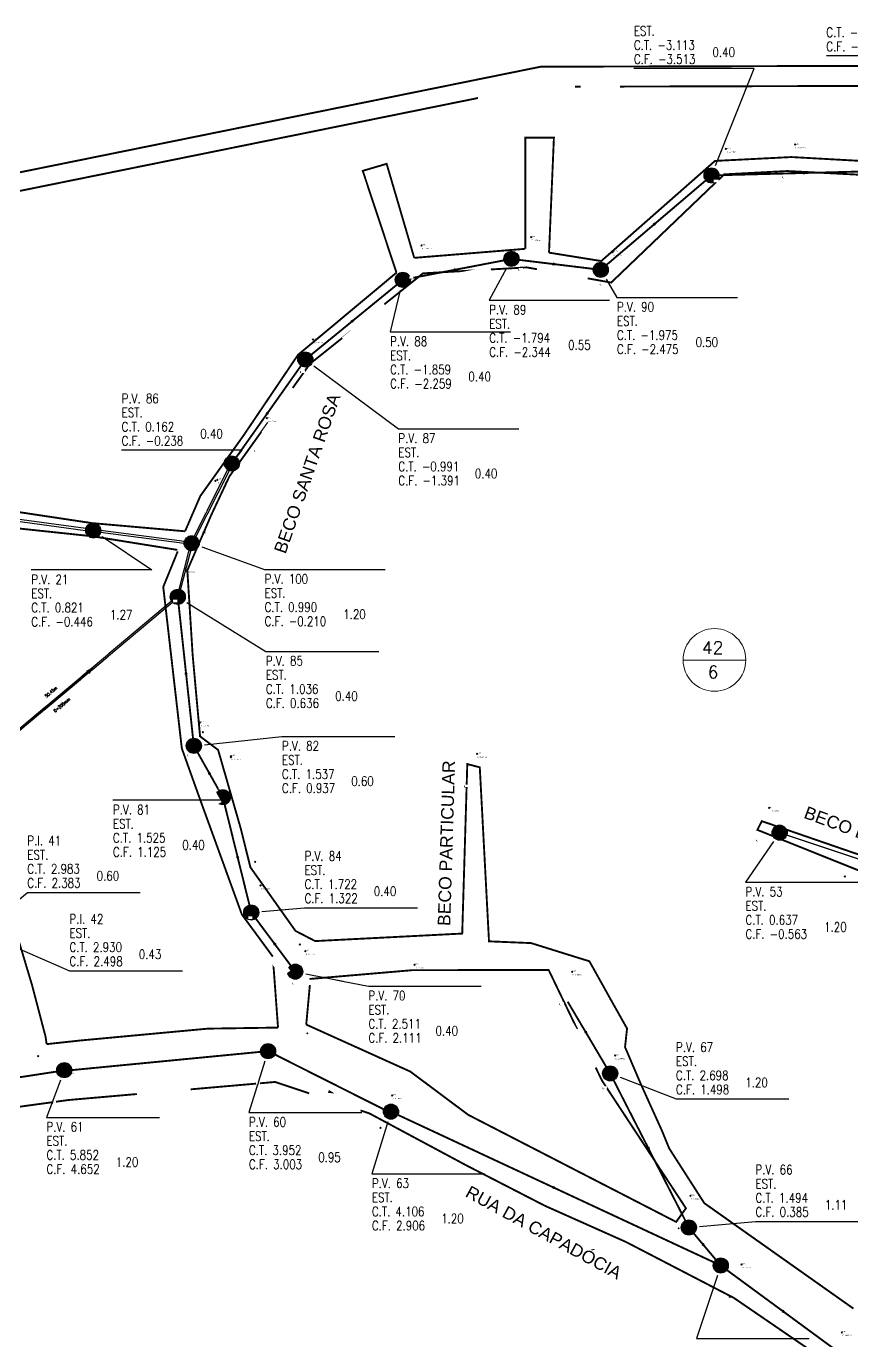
# Model space of a CAD drawing. Extents: x -44 to 717176, y -20 to 14707758.
# Drawn here: x 357998 to 358129.6, y 7353777.8 to 7353987.4 of the extents above; entities that cross this region are included whole.
import ezdxf
from ezdxf.enums import TextEntityAlignment as Align

# ---------------------------------------------------------------- set-up
doc = ezdxf.new("R2010")
doc.units = 0
doc.set_wipeout_variables(frame=1)
doc.header["$PDMODE"] = 3
doc.header["$PDSIZE"] = 0.1
for name, color, linetype in [('0-quadras', 5, 'Continuous'), ('A_Alerta', 2, 'Continuous'), ('Heights', 7, 'Continuous'), ('PONTOS-CAIXAS_U', 1, 'Continuous'), ('PS_IND_COMPRIMENTO', 7, 'Continuous'), ('PS_IND_DIAMETRO', 7, 'Continuous'), ('PS_IND_FLUXO', 3, 'Continuous'), ('PS_IND_INCLINACAO', 7, 'Continuous'), ('PS_PONTOS_IDENTIFICACAO_LIN', 7, 'Continuous'), ('PS_PONTOS_IDENTIFICACAO_TXT', 7, 'Continuous'), ('Survey', 7, 'Continuous'), ('Survey.td2', 7, 'Continuous'), ('Survey.td2_Mark', 7, 'Continuous'), ('TEXTO', 7, 'Continuous'), ('TUBO_PVC', 1, 'Continuous')]:
    doc.layers.add(name, color=color, linetype=linetype)
doc.layers.add('COTAS', color=7, linetype='Continuous', lineweight=9)
doc.styles.add('CARIMBO', font='arial.ttf', dxfattribs={"height": 2})
doc.styles.add('ROMANS', font='ROMANS.shx', dxfattribs={"height": 2})
doc.styles.add('SABESP', font='ROMANS.shx', dxfattribs={"height": 2})
doc.styles.get("Standard").update_dxf_attribs({"font": 'times.ttf'})

# ---------------------------------------------------------------- blocks, each defined once
blk = doc.blocks.new('*U810', base_point=(9690.446, 9362.01))
at = {"const_width": 0.24, "flags": 128}
blk.add_lwpolyline([(9690.326, 9362.01, 1), (9690.566, 9362.01, 1)], format="xyb", close=True, dxfattribs=at)
blk.add_circle((9690.446, 9362.01), 0.24)
blk = doc.blocks.new('*U816', base_point=(9690.446, 9362.01))
at = {"const_width": 0.24, "flags": 128}
blk.add_lwpolyline([(9690.326, 9362.01, 1), (9690.566, 9362.01, 1)], format="xyb", close=True, dxfattribs=at)
blk.add_circle((9690.446, 9362.01), 0.24)
blk = doc.blocks.new('*U817', base_point=(9690.446, 9362.01))
at = {"const_width": 0.24, "flags": 128}
blk.add_lwpolyline([(9690.326, 9362.01, 1), (9690.566, 9362.01, 1)], format="xyb", close=True, dxfattribs=at)
blk.add_circle((9690.446, 9362.01), 0.24)
blk = doc.blocks.new('*U818', base_point=(9690.446, 9362.01))
at = {"const_width": 0.24, "flags": 128}
blk.add_lwpolyline([(9690.326, 9362.01, 1), (9690.566, 9362.01, 1)], format="xyb", close=True, dxfattribs=at)
blk.add_circle((9690.446, 9362.01), 0.24)
blk = doc.blocks.new('*U819', base_point=(9690.446, 9362.01))
at = {"const_width": 0.24, "flags": 128}
blk.add_lwpolyline([(9690.326, 9362.01, 1), (9690.566, 9362.01, 1)], format="xyb", close=True, dxfattribs=at)
blk.add_circle((9690.446, 9362.01), 0.24)
blk = doc.blocks.new('*U822', base_point=(9690.446, 9362.01))
at = {"const_width": 0.24, "flags": 128}
blk.add_lwpolyline([(9690.326, 9362.01, 1), (9690.566, 9362.01, 1)], format="xyb", close=True, dxfattribs=at)
blk.add_circle((9690.446, 9362.01), 0.24)
blk = doc.blocks.new('*U823', base_point=(9690.446, 9362.01))
at = {"const_width": 0.24, "flags": 128}
blk.add_lwpolyline([(9690.326, 9362.01, 1), (9690.566, 9362.01, 1)], format="xyb", close=True, dxfattribs=at)
blk.add_circle((9690.446, 9362.01), 0.24)
blk = doc.blocks.new('*U824', base_point=(9690.446, 9362.01))
at = {"const_width": 0.24, "flags": 128}
blk.add_lwpolyline([(9690.326, 9362.01, 1), (9690.566, 9362.01, 1)], format="xyb", close=True, dxfattribs=at)
blk.add_circle((9690.446, 9362.01), 0.24)
blk = doc.blocks.new('*U836', base_point=(9690.446, 9362.01))
at = {"const_width": 0.24, "flags": 128}
blk.add_lwpolyline([(9690.326, 9362.01, 1), (9690.566, 9362.01, 1)], format="xyb", close=True, dxfattribs=at)
blk.add_circle((9690.446, 9362.01), 0.24)
blk = doc.blocks.new('*U837', base_point=(9690.446, 9362.01))
at = {"const_width": 0.24, "flags": 128}
blk.add_lwpolyline([(9690.326, 9362.01, 1), (9690.566, 9362.01, 1)], format="xyb", close=True, dxfattribs=at)
blk.add_circle((9690.446, 9362.01), 0.24)
blk = doc.blocks.new('*U838', base_point=(9690.446, 9362.01))
at = {"const_width": 0.24, "flags": 128}
blk.add_lwpolyline([(9690.326, 9362.01, 1), (9690.566, 9362.01, 1)], format="xyb", close=True, dxfattribs=at)
blk.add_circle((9690.446, 9362.01), 0.24)
blk = doc.blocks.new('*U839', base_point=(9690.446, 9362.01))
at = {"const_width": 0.24, "flags": 128}
blk.add_lwpolyline([(9690.326, 9362.01, 1), (9690.566, 9362.01, 1)], format="xyb", close=True, dxfattribs=at)
blk.add_circle((9690.446, 9362.01), 0.24)
blk = doc.blocks.new('*U840', base_point=(9690.446, 9362.01))
at = {"const_width": 0.24, "flags": 128}
blk.add_lwpolyline([(9690.326, 9362.01, 1), (9690.566, 9362.01, 1)], format="xyb", close=True, dxfattribs=at)
blk.add_circle((9690.446, 9362.01), 0.24)
blk = doc.blocks.new('*U841', base_point=(9690.446, 9362.01))
at = {"const_width": 0.24, "flags": 128}
blk.add_lwpolyline([(9690.326, 9362.01, 1), (9690.566, 9362.01, 1)], format="xyb", close=True, dxfattribs=at)
blk.add_circle((9690.446, 9362.01), 0.24)
blk = doc.blocks.new('*U842', base_point=(9690.446, 9362.01))
at = {"const_width": 0.24, "flags": 128}
blk.add_lwpolyline([(9690.326, 9362.01, 1), (9690.566, 9362.01, 1)], format="xyb", close=True, dxfattribs=at)
blk.add_circle((9690.446, 9362.01), 0.24)
blk = doc.blocks.new('*U843', base_point=(9690.446, 9362.01))
at = {"const_width": 0.24, "flags": 128}
blk.add_lwpolyline([(9690.326, 9362.01, 1), (9690.566, 9362.01, 1)], format="xyb", close=True, dxfattribs=at)
blk.add_circle((9690.446, 9362.01), 0.24)
blk = doc.blocks.new('*U844', base_point=(9690.446, 9362.01))
at = {"const_width": 0.24, "flags": 128}
blk.add_lwpolyline([(9690.326, 9362.01, 1), (9690.566, 9362.01, 1)], format="xyb", close=True, dxfattribs=at)
blk.add_circle((9690.446, 9362.01), 0.24)
blk = doc.blocks.new('*U845', base_point=(9690.446, 9362.01))
at = {"const_width": 0.24, "flags": 128}
blk.add_lwpolyline([(9690.326, 9362.01, 1), (9690.566, 9362.01, 1)], format="xyb", close=True, dxfattribs=at)
blk.add_circle((9690.446, 9362.01), 0.24)
blk = doc.blocks.new('*U1587', base_point=(9690.446, 9362.01))
at = {"const_width": 0.24, "flags": 128}
blk.add_lwpolyline([(9690.326, 9362.01, 1), (9690.566, 9362.01, 1)], format="xyb", close=True, dxfattribs=at)
blk.add_circle((9690.446, 9362.01), 0.24)
blk = doc.blocks.new('*U1589', base_point=(9690.446, 9362.01))
at = {"const_width": 0.24, "flags": 128}
blk.add_lwpolyline([(9690.326, 9362.01, 1), (9690.566, 9362.01, 1)], format="xyb", close=True, dxfattribs=at)
blk.add_circle((9690.446, 9362.01), 0.24)

msp = doc.modelspace()

# ---------------------------------------------------------------- linework, layer by layer
at = {"layer": '0-quadras', "const_width": 0.3}
for points in [[(357942.31, 7353814.69), (357922.12, 7353813.84), (357899.59, 7353814.4), (357796.74, 7353824.68), (357810.39, 7353891.5), (357878.3, 7353918.99), (357951.89, 7353952), (358078.86, 7353977.74), (358151.89, 7353977.93), (358189.65, 7353973.67), (358189.19, 7353958.36)], [(358077.57, 7353951.91), (358077.57, 7353969.64), (358082.14, 7353969.64), (358081.36, 7353951.3)], [(358185.39, 7353959.04), (358170.36, 7353961.77), (358143.55, 7353965.51), (358137.99, 7353965.54), (358120.01, 7353966.54), (358107.82, 7353965.92), (358089.69, 7353949.96), (358081.36, 7353951.3)], [(358129.89, 7353782.97), (358106.12, 7353799.77), (358100.52, 7353808.5), (358099.37, 7353811.31), (358096.07, 7353818.59), (358093.48, 7353824.65), (358093.8, 7353827.61), (358091.28, 7353832.09), (358087.8, 7353838.33), (358078.5, 7353841.23), (358071.79, 7353841.51), (358070.32, 7353869.25), (358068.33, 7353869.77), (358067.52, 7353842.75), (358044.07, 7353841.55), (358040.93, 7353843.18), (358033.75, 7353853.31), (358032.17, 7353859.63), (358028.6, 7353872.02), (358025.72, 7353874.19), (358024.54, 7353887.13), (358023.69, 7353900.66), (358027.53, 7353909.53), (358030.41, 7353915.65), (358043.24, 7353933.57), (358061.27, 7353948), (358077.81, 7353948.95), (358091.27, 7353946.53), (358109.29, 7353963.78), (358119.35, 7353964.31), (358143.02, 7353963.1)], [(358059.87, 7353950.47), (358055.47, 7353965.46), (358051.66, 7353964.34), (358057.04, 7353948.11)], [(358077.57, 7353951.91), (358059.87, 7353950.47)], [(358057.04, 7353948.11), (358041.33, 7353935), (358032.63, 7353922.12), (358025.76, 7353912.5), (358023.33, 7353906.88)], [(358023.33, 7353906.88), (358008.5, 7353908.18), (357984.44, 7353911.8), (357982.34, 7353910.86), (357983.17, 7353908.77), (358008.6, 7353906.08), (358022.11, 7353903.91)], [(358151.68, 7353848.12), (358115.29, 7353860.67), (358114.58, 7353859.28), (358135.88, 7353850.75)], [(358037.32, 7353839.08), (358038.15, 7353827.76)], [(358043.17, 7353835.51), (358059.54, 7353836.91), (358081.3, 7353836.95), (358089.8, 7353819.32), (358103.19, 7353798.96), (358101.63, 7353796.78), (358068.48, 7353813.85), (358059.24, 7353820.75), (358042.65, 7353828.24), (358042.65, 7353828.24)], [(358043.23, 7353834.55), (358042.65, 7353828.24)], [(358038.15, 7353827.76), (358026.94, 7353827.59), (358006.6, 7353825.7), (358001.25, 7353825.12)], [(357829.23, 7353811.07), (357911.56, 7353808.35), (357943.86, 7353807.87), (358004.71, 7353816.21), (358037.68, 7353819.09), (358052.74, 7353814.07), (358068.11, 7353805.83), (358080.71, 7353799.35), (358093.64, 7353793.58), (358110.84, 7353784.66), (358125.35, 7353774.73), (358122.49, 7353766.41), (358117.56, 7353758.44), (358109.8, 7353749.67), (358099.66, 7353740.49), (358078.21, 7353719.55), (358064.02, 7353705.2), (358050.59, 7353691.8), (358035.26, 7353678.61), (358023.12, 7353664.44), (358032.83, 7353646.42), (358058.01, 7353621.53), (358077.18, 7353602.94)]]:
    msp.add_lwpolyline(points, dxfattribs=at)
at = {"layer": '0-quadras', "elevation": 12.12}
msp.add_lwpolyline([(358001.25, 7353825.12, 0.3, 0.3, 0), (358001.09, 7353826.29, 0.3, 0.3, 0), (357998.91, 7353834.61, 0.3, 0.3, 0), (357996.06, 7353844.1, 0.3, 0.3, 0), (357990.62, 7353843.1, 0.3, 0.3, 0), (357984.38, 7353865.36, 0.3, 0.3, 0), (357982.21, 7353864.43, 0.3, 0.3, 0), (357987.18, 7353842.47, 0.3, 0.3, 0), (357959.6, 7353838.86, 0.3, 0.3, 0), (357946.13, 7353839.17, 0.3, 0.3, 0), (357943.09, 7353839.23, 0, 0, 0)], format="xyseb", dxfattribs=at)
at = {"layer": 'COTAS', "ltscale": 4}
msp.add_line((358102.74, 7353886.36), (358112.74, 7353886.36), dxfattribs=at)
at = {"layer": 'COTAS'}
msp.add_circle((358107.74, 7353886.37), 5, dxfattribs=at)
at = {"layer": 'PS_IND_FLUXO'}
for points in [[(358121.86, 7353963.99, 0.5, 0, 0), (358122.86, 7353964.02, 0, 0, 0)], [(358098.07, 7353955.76, 0.5, 0, 0), (358098.83, 7353956.41, 0, 0, 0)], [(358081.99, 7353949.49, 0.5, 0, 0), (358082.99, 7353949.37, 0, 0, 0)], [(358066.22, 7353948.54, 0.5, 0, 0), (358067.2, 7353948.73, 0, 0, 0)], [(358049.9, 7353940.3, 0.5, 0, 0), (358050.67, 7353940.94, 0, 0, 0)], [(358036.37, 7353925.58, 0.5, 0, 0), (358036.94, 7353926.39, 0, 0, 0)], [(358026.3, 7353906.6, 0.5, 0, 0), (358026.67, 7353907.52, 0, 0, 0)], [(358023.5, 7353884.05, 0.5, 0, 0), (358023.39, 7353885.05, 0, 0, 0)], [(358027.28, 7353868.15, 0.5, 0, 0), (358026.79, 7353869.02, 0, 0, 0)], [(358031.74, 7353854.81, 0.5, 0, 0), (358031.5, 7353855.78, 0, 0, 0)], [(358037.69, 7353840.99, 0.5, 0, 0), (358037.1, 7353841.79, 0, 0, 0)], [(358087.16, 7353827.13, 0.5, 0, 0), (358087.67, 7353826.27, 0, 0, 0)], [(358046.2, 7353817.58, 0.5, 0, 0), (358047.15, 7353817.27, 0, 0, 0)], [(358097.15, 7353808.62, 0.5, 0, 0), (358097.61, 7353807.73, 0, 0, 0)], [(358082, 7353802.31, 0.5, 0, 0), (358082.9, 7353801.88, 0, 0, 0)], [(358105.87, 7353793.25, 0.5, 0, 0), (358106.52, 7353792.48, 0, 0, 0)], [(358118.59, 7353782.59, 0.5, 0, 0), (358119.39, 7353782, 0, 0, 0)]]:
    msp.add_lwpolyline(points, format="xyseb", dxfattribs=at)
at = {"layer": 'PS_PONTOS_IDENTIFICACAO_LIN', "linetype": 'Continuous'}
for points in [[(358138.08, 7353965.98), (358144.78, 7353982.67), (358125.58, 7353982.67)], [(358107.91, 7353965.19), (358114.09, 7353980.64), (358094.89, 7353980.64)], [(358031.83, 7353919.05), (358032.42, 7353919.8), (358013.22, 7353919.8)], [(358010.1, 7353906.07), (358018.01, 7353900.71), (357998.81, 7353900.71)], [(358026.42, 7353872.86), (358038.78, 7353874.17), (358056.78, 7353874.17)], [(358035.58, 7353846.25), (358042.38, 7353846.86), (358060.38, 7353846.86)], [(358092.69, 7353819.85), (358101.61, 7353816.39), (358119.61, 7353816.39)], [(358055.66, 7353812.73), (358053.12, 7353804.44), (358071.12, 7353804.44)], [(358105.34, 7353796.05), (358114.28, 7353796.86), (358132.28, 7353796.86)], [(358108.2, 7353788.22), (358104.86, 7353778.22), (358122.86, 7353778.22)]]:
    msp.add_lwpolyline(points, dxfattribs=at)
at = {"layer": 'Survey'}
for p in [(358028.16, 7353914.92, 0.48), (358008.69, 7353907.02, 0.82), (358024.38, 7353904.97, 0.99), (358026.16, 7353874.88, 1.44), (358030.62, 7353870.87, 1.1), (358034.51, 7353854.21, 1.51), (358041.62, 7353841.02, 2.15), (358042.82, 7353826.84, 3.57), (357999.91, 7353823.2, 5.12)]:
    msp.add_point(p, dxfattribs=at)
at = {"layer": 'Survey.td2'}
for p in [(358120.59, 7353968.53, -3.29), (358109.56, 7353967.85, -3.11), (358107.69, 7353962.65, -3.11), (358118.72, 7353963.34, -3.29), (358078.51, 7353953.75, -1.79), (358061.01, 7353952.46, -1.86), (358091.49, 7353951.4, -1.98), (358059.14, 7353947.27, -1.86), (358076.63, 7353948.56, -1.79), (358089.61, 7353946.21, -1.98), (358043.73, 7353937.44, -0.99), (358041.86, 7353932.25, -0.99), (358034.5, 7353919.7, 0.16), (358028.48, 7353915.1, 0.55), (358026.61, 7353909.9, 0.55), (358023.37, 7353900.9, 1.04), (358021.5, 7353895.71, 1.04), (358025.69, 7353876.4, 1.54), (358023.82, 7353871.2, 1.54), (358030.66, 7353871.05, 1.52), (358069.89, 7353871.41, 1.39), (358028.79, 7353865.86, 1.52), (358068.01, 7353866.22, 1.39), (358116.46, 7353862.78, 0.64), (358114.58, 7353857.58, 0.64), (358128.53, 7353851.86, 0.52), (358035.35, 7353850.41, 1.72), (358033.48, 7353845.21, 1.72), (358042.5, 7353839.96, 2.51), (358059.92, 7353837.79, 2.31), (358085.04, 7353836.68, 1.53), (358085.04, 7353836.68, 1.52), (358040.62, 7353834.77, 2.51), (358058.04, 7353832.6, 2.31), (358083.16, 7353831.48, 1.52), (358083.17, 7353831.49, 1.53), (358036.57, 7353824.01, 3.95), (358091.9, 7353823.32, 2.7), (358004.06, 7353820.98, 5.85), (358034.7, 7353818.82, 3.95), (358090.03, 7353818.13, 2.7), (358002.18, 7353815.78, 5.85), (358056.35, 7353816.95, 4.11), (358054.48, 7353811.76, 4.11), (358103.91, 7353800.96, 1.49), (358102.03, 7353795.76, 1.49), (358112.06, 7353790.01, 1.23), (358110.19, 7353784.82, 1.23), (358128.03, 7353779.18, 1.09)]:
    msp.add_point(p, dxfattribs=at)
at = {"layer": 'TUBO_PVC'}
for points, const_width in [([(358108.48, 7353963.64), (358136.25, 7353964.37)], 0.3), ([(358090.52, 7353949.34), (358106.37, 7353962.83)], 0.3), ([(358059.23, 7353947.2), (358074.19, 7353950.07)], 0.3), ([(358076.56, 7353950.15), (358088.42, 7353948.71)], 0.3), ([(358043.44, 7353935.02), (358057.13, 7353946.21)], 0.3), ([(358031.49, 7353918.68), (358041.82, 7353933.28)], 0.3), ([(358024.6, 7353873.87), (358022.3, 7353895.22)], 0.3), ([(358025.32, 7353871.64), (358028.76, 7353865.53)], 0.3), ([(358033.6, 7353847.27), (358029.64, 7353863.32)], 0.3), ([(358119.27, 7353858.45), (358151.17, 7353847.81)], 0.2), ([(358034.6, 7353845.14), (358040.19, 7353837.64)], 0.3), ([(358090.49, 7353821.49), (358084.33, 7353831.9)], 0.3), ([(358005.26, 7353820.98), (358036.57, 7353824.01)], 0.3), ([(358036.57, 7353824.01), (358055.02, 7353814.72)], 0.3), ([(357945.69, 7353812.01), (358002.88, 7353820.75)], 0.3), ([(358091.65, 7353819.39), (358103.11, 7353796.96)], 0.3), ([(358057.25, 7353813.85), (358107.65, 7353790.34)], 0.3), ([(358104.42, 7353794.97), (358107.96, 7353790.75)], 0.3), ([(358109.7, 7353789.12), (358128.28, 7353775.47)], 0.3)]:
    msp.add_lwpolyline(points, dxfattribs=dict(at, const_width=const_width))
for points in [[(357985.42, 7353910.16), (357985.4, 7353910.01), (358007.48, 7353907.03), (358007.5, 7353907.18), (358007.52, 7353907.33), (357985.44, 7353910.31)], [(358022.47, 7353897.58), (358022.62, 7353897.54), (358024.23, 7353903.77), (358024.08, 7353903.81), (358023.94, 7353903.85), (358022.33, 7353897.62)]]:
    msp.add_lwpolyline(points, close=True, dxfattribs=at)
at = {"layer": 'TUBO_PVC', "lineweight": 30}
msp.add_lwpolyline([(358009.88, 7353906.87), (358009.86, 7353906.72), (358023.18, 7353904.98), (358023.2, 7353905.13), (358023.22, 7353905.27), (358009.9, 7353907.02)], close=True, dxfattribs=at)

# ---------------------------------------------------------------- block references
at = {"layer": 'PONTOS-CAIXAS_U', "xscale": 5, "yscale": 5, "zscale": 5}
for name, p in [('*U845', (358107.28, 7353963.61)), ('*U843', (358075.37, 7353950.3)), ('*U844', (358089.61, 7353948.56)), ('*U842', (358058.05, 7353946.97)), ('*U841', (358042.51, 7353934.26)), ('*U840', (358030.8, 7353917.7)), ('*U1587', (358008.69, 7353907.02)), ('*U839', (358022.17, 7353896.42)), ('*U838', (358024.73, 7353872.68)), ('*U837', (358029.35, 7353864.48)), ('*U810', (358118.13, 7353858.83)), ('*U836', (358033.88, 7353846.1)), ('*U824', (358040.9, 7353836.68)), ('*U818', (358036.57, 7353824.01, 3.95)), ('*U819', (358004.06, 7353820.98, 5.85)), ('*U823', (358091.11, 7353820.46)), ('*U817', (358056.16, 7353814.36)), ('*U822', (358103.65, 7353795.89)), ('*U816', (358108.74, 7353789.83))]:
    msp.add_blockref(name, p, dxfattribs=at)
at = {"layer": 'PONTOS-CAIXAS_U', "lineweight": 30, "xscale": 5, "yscale": 5, "zscale": 5}
msp.add_blockref('*U1589', (358024.38, 7353904.97), dxfattribs=at)

# ---------------------------------------------------------------- texts
at = {"layer": 'A_Alerta', "color": 0, "style": 'CARIMBO'}
msp.add_text('RUA DA CAPADÓCIA', height=2, rotation=331.2478, dxfattribs=at).set_placement((358080.52, 7353795.1), align=Align.MIDDLE_CENTER)
at = {"layer": 'Heights', "color": 24}
for s, p in [(' H: -3.2898m', (358120.59, 7353967.93, -3.29)), (' H: -3.1139m', (358109.56, 7353967.25, -3.11)), (' H: -1.8591m', (358061.01, 7353951.86, -1.86)), (' H: -1.794m', (358078.51, 7353953.15, -1.79)), (' H: -1.975m', (358091.49, 7353950.8, -1.98)), (' H: -0.9915m', (358043.73, 7353936.84, -0.99)), (' H: 0.5494m', (358028.48, 7353914.5, 0.55)), (' H: 1.0363m', (358023.37, 7353900.3, 1.04)), (' H: 1.5379m', (358025.69, 7353875.8, 1.54)), (' H: 1.5245m', (358030.66, 7353870.45, 1.52)), (' H: 1.3877m', (358069.89, 7353870.81, 1.39)), (' H: 0.6377m', (358116.46, 7353862.18, 0.64)), (' H: 1.7223m', (358035.35, 7353849.81, 1.72)), (' H: 2.5119m', (358042.5, 7353839.36, 2.51)), (' H: 2.3079m', (358059.92, 7353837.19, 2.31)), (' H: 1.5235m', (358085.04, 7353836.08, 1.52)), (' H: 1.5313m', (358085.04, 7353836.08, 1.53)), (' H: 3.9522m', (358036.57, 7353823.41, 3.95)), (' H: 2.6984m', (358091.9, 7353822.72, 2.7)), (' H: 5.8523m', (358004.06, 7353820.38, 5.85)), (' H: 4.1067m', (358056.35, 7353816.35, 4.11)), (' H: 1.4946m', (358103.91, 7353800.36, 1.49)), (' H: 1.2315m', (358112.06, 7353789.41, 1.23)), (' H: 1.0885m', (358128.03, 7353778.58, 1.09))]:
    msp.add_text(s, height=0.2, dxfattribs=at).set_placement(p)
at = {"layer": 'PS_PONTOS_IDENTIFICACAO_TXT', "style": 'ROMANS', "width": 0.8}
for s, p in [('EST. ', (358094.89, 7353985.89)), ('C.T. -2.916', (358125.58, 7353985.67)), ('C.T. -3.113', (358094.89, 7353983.64)), ('C.F. -3.616', (358125.58, 7353983.42)), ('C.F. -3.513', (358094.89, 7353981.39)), ('0.40', (358107.42, 7353982.51)), ('P.V. 90', (358092.19, 7353941.9)), ('P.V. 89', (358071.82, 7353941.45)), ('EST. ', (358092.19, 7353939.65)), ('EST. ', (358071.82, 7353939.2)), ('C.T. -1.975', (358092.19, 7353937.4)), ('0.55', (358084.41, 7353935.83)), ('0.50', (358104.72, 7353936.27)), ('P.V. 86', (358013.22, 7353927.3)), ('EST. ', (358013.22, 7353925.05)), ('C.T. 0.162', (358013.22, 7353922.8)), ('C.F. -0.238', (358013.22, 7353920.55)), ('0.40', (358025.75, 7353921.68)), ('P.V. 87', (358057.34, 7353920.96)), ('EST. ', (358057.34, 7353918.71)), ('C.T. -0.991', (358057.34, 7353916.46)), ('0.40', (358069.53, 7353915.33)), ('C.F. -1.391', (358057.34, 7353914.21)), ('P.V. 21', (357998.81, 7353898.46)), ('EST. ', (357998.81, 7353896.21)), ('EST. ', (358036.01, 7353896.28)), ('C.T. 0.821', (357998.81, 7353893.96)), ('C.F. -0.446', (357998.81, 7353891.71)), ('1.27', (358011.34, 7353892.83)), ('P.V. 85', (358036.21, 7353885.48)), ('EST. ', (358036.21, 7353883.23)), ('C.T. 1.036', (358036.21, 7353880.98)), ('C.F. 0.636', (358036.21, 7353878.73)), ('0.40', (358047.26, 7353879.86)), ('P.V. 82', (358038.78, 7353871.92)), ('EST. ', (358038.78, 7353869.67)), ('C.T. 1.537', (358038.78, 7353867.42)), ('0.60', (358049.82, 7353866.3)), ('C.F. 0.937', (358038.78, 7353865.17)), ('EST. ', (357998.18, 7353854.56)), ('C.F. 1.322', (358042.38, 7353847.61)), ('P.V. 53', (358112.69, 7353848.67)), ('EST. ', (358112.69, 7353846.42)), ('C.T. 0.637', (358112.69, 7353844.17)), ('1.20', (358125.22, 7353843.04)), ('C.F. -0.563', (358112.69, 7353841.92)), ('EST. ', (358052.56, 7353829.86)), ('C.T. 2.511', (358052.56, 7353827.61)), ('0.40', (358063.26, 7353826.48)), ('C.F. 2.111', (358052.56, 7353825.36)), ('C.T. 2.698', (358101.61, 7353819.39)), ('1.20', (358112.65, 7353818.27)), ('C.F. 1.498', (358101.61, 7353817.14)), ('P.V. 60', (358033.51, 7353811.96)), ('P.V. 61', (358001.23, 7353811.2)), ('EST. ', (358033.51, 7353809.71)), ('EST. ', (358001.23, 7353808.95)), ('C.T. 3.952', (358033.51, 7353807.46)), ('C.T. 5.852', (358001.23, 7353806.7)), ('1.20', (358012.28, 7353805.57, -5.85)), ('0.95', (358044.56, 7353806.33, -3.95)), ('C.F. 4.652', (358001.23, 7353804.45)), ('C.F. 3.003', (358033.51, 7353805.21)), ('P.V. 66', (358114.28, 7353804.36)), ('P.V. 63', (358053.12, 7353802.19)), ('EST. ', (358114.28, 7353802.11)), ('EST. ', (358053.12, 7353799.94)), ('C.T. 1.494', (358114.28, 7353799.86)), ('C.T. 4.106', (358053.12, 7353797.69)), ('C.F. 0.385', (358114.28, 7353797.61)), ('1.11', (358125.33, 7353798.74)), ('C.F. 2.906', (358053.12, 7353795.44)), ('1.20', (358064.16, 7353796.57))]:
    msp.add_text(s, height=1.5, dxfattribs=at).set_placement(p)
at = {"layer": 'Survey.td2_Mark'}
for s, p in [(' pt68', (358120.59, 7353968.53, -3.29)), (' pt101', (358109.56, 7353967.85, -3.11)), (' pt99', (358078.51, 7353953.75, -1.79)), (' pt98', (358061.01, 7353952.46, -1.86)), (' pt100', (358091.49, 7353951.4, -1.98)), (' pt97', (358043.73, 7353937.44, -0.99)), (' pt95', (358028.48, 7353915.1, 0.55)), (' pt94', (358023.37, 7353900.9, 1.04)), (' pt93', (358025.69, 7353876.4, 1.54)), (' pt92', (358030.66, 7353871.05, 1.52)), (' pt88', (358069.89, 7353871.41, 1.39)), (' pt77', (358116.46, 7353862.78, 0.64)), (' pt91', (358035.35, 7353850.41, 1.72)), (' pt90', (358042.5, 7353839.96, 2.51)), (' pt89', (358059.92, 7353837.79, 2.31)), (' pt87', (358085.04, 7353836.68, 1.53)), (' pt87', (358085.04, 7353836.68, 1.52)), (' pt81', (358036.57, 7353824.01, 3.95)), (' pt86', (358091.9, 7353823.32, 2.7)), (' pt82', (358004.06, 7353820.98, 5.85)), (' pt80', (358056.35, 7353816.95, 4.11)), (' pt85', (358103.91, 7353800.96, 1.49)), (' pt79', (358112.06, 7353790.01, 1.23)), (' pt78', (358128.03, 7353779.18, 1.09))]:
    msp.add_text(s, height=0.2, dxfattribs=at).set_placement(p)

# ---------------------------------------------------------------- wipeouts: each hides what was drawn before it
msp.add_wipeout([(358070.06, 7353982.61), (358080.15, 7353982.61), (358080.15, 7353986.01), (358070.06, 7353986.01)]).dxf.layer = 'PS_PONTOS_IDENTIFICACAO_TXT'

# ---------------------------------------------------------------- next in the draw order: wipeouts: each hides what was drawn before it
for points, layer in [([(358039.86, 7353902.45), (358049.06, 7353928.8), (358045.78, 7353929.94), (358036.59, 7353903.59)], 'A_Alerta'), ([(358121.13, 7353860.72), (358143.07, 7353852.59), (358144.27, 7353855.85), (358122.33, 7353863.98)], 'A_Alerta'), ([(358120.94, 7353961.72), (358127.7, 7353961.89), (358127.65, 7353963.59), (358120.9, 7353963.42)], 'PS_IND_DIAMETRO'), ([(358102.1, 7353954.05), (358107.25, 7353958.43), (358106.14, 7353959.73), (358101, 7353955.35)], 'PS_IND_DIAMETRO'), ([(358065.69, 7353946.15), (358072.32, 7353947.42), (358072, 7353949.09), (358065.36, 7353947.82)], 'PS_IND_DIAMETRO'), ([(358080.75, 7353947.37), (358087.46, 7353946.56), (358087.66, 7353948.24), (358080.96, 7353949.06)], 'PS_IND_DIAMETRO'), ([(358050.56, 7353937.94), (358055.79, 7353942.22), (358054.72, 7353943.53), (358049.49, 7353939.26)], 'PS_IND_DIAMETRO'), ([(358029.08, 7353856.19), (358030.7, 7353849.63), (358032.35, 7353850.04), (358030.73, 7353856.6)], 'PS_IND_DIAMETRO'), ([(358049.1, 7353833.87), (358055.84, 7353833.42), (358055.96, 7353835.12), (358049.22, 7353835.57)], 'PS_IND_DIAMETRO'), ([(358070.43, 7353832.06), (358077.15, 7353831.36), (358077.33, 7353833.05), (358070.61, 7353833.76)], 'PS_IND_DIAMETRO'), ([(358084.72, 7353826.83), (358088.17, 7353821.01), (358089.63, 7353821.88), (358086.19, 7353827.69)], 'PS_IND_DIAMETRO'), ([(358017.56, 7353816.48), (358024.3, 7353817.08), (358024.14, 7353818.78), (358017.41, 7353818.17)], 'PS_IND_DIAMETRO'), ([(358044.58, 7353815.74), (358051.01, 7353813.66), (358051.53, 7353815.28), (358045.1, 7353817.36)], 'PS_IND_DIAMETRO'), ([(358070.06, 7353979.61), (358075.95, 7353979.61), (358075.95, 7353983.01), (358070.06, 7353983.01)], 'PS_PONTOS_IDENTIFICACAO_TXT'), ([(358027.42, 7353956.24), (358037.51, 7353956.24), (358037.51, 7353959.64), (358027.42, 7353959.64)], 'PS_PONTOS_IDENTIFICACAO_TXT'), ([(358009.65, 7353947.99), (358019.65, 7353947.99), (358019.65, 7353951.39), (358009.65, 7353951.39)], 'PS_PONTOS_IDENTIFICACAO_TXT'), ([(358059.92, 7353938.61), (358070, 7353938.61), (358070, 7353942.01), (358059.92, 7353942.01)], 'PS_PONTOS_IDENTIFICACAO_TXT'), ([(358089.6, 7353931.87), (358099.61, 7353931.87), (358099.61, 7353935.27), (358089.6, 7353935.27)], 'PS_PONTOS_IDENTIFICACAO_TXT'), ([(358000.95, 7353884.59), (358011.04, 7353884.59), (358011.04, 7353887.99), (358000.95, 7353887.99)], 'PS_PONTOS_IDENTIFICACAO_TXT'), ([(358122.34, 7353873.3), (358127.39, 7353873.3), (358127.39, 7353875), (358122.34, 7353875)], 'PS_PONTOS_IDENTIFICACAO_TXT'), ([(358003.48, 7353863.47), (358012.88, 7353863.47), (358012.88, 7353866.87), (358003.48, 7353866.87)], 'PS_PONTOS_IDENTIFICACAO_TXT'), ([(358040.72, 7353859.99), (358050.81, 7353859.99), (358050.81, 7353863.39), (358040.72, 7353863.39)], 'PS_PONTOS_IDENTIFICACAO_TXT'), ([(358076.69, 7353859.92), (358086.7, 7353859.92), (358086.7, 7353863.32), (358076.69, 7353863.32)], 'PS_PONTOS_IDENTIFICACAO_TXT'), ([(358007.49, 7353847.43), (358017.65, 7353847.43), (358017.65, 7353850.83), (358007.49, 7353850.83)], 'PS_PONTOS_IDENTIFICACAO_TXT'), ([(358103.28, 7353832.23), (358113.36, 7353832.23), (358113.36, 7353835.63), (358103.28, 7353835.63)], 'PS_PONTOS_IDENTIFICACAO_TXT'), ([(358106.19, 7353882.74), (358108.82, 7353882.74), (358108.82, 7353886.14), (358106.19, 7353886.14)], 'TEXTO')]:
    msp.add_wipeout(points).dxf.layer = layer
for points, z in [([(358107.62, 7353962.52), (358108.39, 7353962.52), (358108.39, 7353962.92), (358107.62, 7353962.92)], -3.11), ([(358118.65, 7353963.2), (358119.3, 7353963.2), (358119.3, 7353963.61), (358118.65, 7353963.61)], -3.29), ([(358059.07, 7353947.14), (358059.72, 7353947.14), (358059.72, 7353947.54), (358059.07, 7353947.54)], -1.86), ([(358076.56, 7353948.43), (358077.21, 7353948.43), (358077.21, 7353948.83), (358076.56, 7353948.83)], -1.79), ([(358089.54, 7353946.07), (358090.34, 7353946.07), (358090.34, 7353946.48), (358089.54, 7353946.48)], -1.98), ([(358041.79, 7353932.11), (358042.44, 7353932.11), (358042.44, 7353932.52), (358041.79, 7353932.52)], -0.99), ([(358034.43, 7353919.57), (358035.08, 7353919.57), (358035.08, 7353919.97), (358034.43, 7353919.97)], 0.16), ([(358026.53, 7353909.77), (358027.18, 7353909.77), (358027.18, 7353910.17), (358026.53, 7353910.17)], 0.55), ([(358021.43, 7353895.57), (358022.08, 7353895.57), (358022.08, 7353895.98), (358021.43, 7353895.98)], 1.04), ([(358023.75, 7353871.07), (358024.39, 7353871.07), (358024.39, 7353871.47), (358023.75, 7353871.47)], 1.54), ([(358028.71, 7353865.73), (358029.37, 7353865.73), (358029.37, 7353866.13), (358028.71, 7353866.13)], 1.52), ([(358067.94, 7353866.09), (358068.59, 7353866.09), (358068.59, 7353866.49), (358067.94, 7353866.49)], 1.39), ([(358114.51, 7353857.45), (358115.16, 7353857.45), (358115.16, 7353857.85), (358114.51, 7353857.85)], 0.64), ([(358033.41, 7353845.08), (358034.04, 7353845.08), (358034.04, 7353845.48), (358033.41, 7353845.48)], 1.72), ([(358040.55, 7353834.63), (358041.21, 7353834.63), (358041.21, 7353835.04), (358040.55, 7353835.04)], 2.51), ([(358057.97, 7353832.47), (358058.63, 7353832.47), (358058.63, 7353832.87), (358057.97, 7353832.87)], 2.31), ([(358083.1, 7353831.35), (358083.75, 7353831.35), (358083.75, 7353831.76), (358083.1, 7353831.76)], 1.53), ([(358034.63, 7353818.68), (358035.26, 7353818.68), (358035.26, 7353819.09), (358034.63, 7353819.09)], 3.95), ([(358089.96, 7353818), (358090.61, 7353818), (358090.61, 7353818.4), (358089.96, 7353818.4)], 2.7), ([(358002.11, 7353815.65), (358002.77, 7353815.65), (358002.77, 7353816.05), (358002.11, 7353816.05)], 5.85)]:
    msp.add_wipeout(points).translate(0, 0, z).dxf.layer = 'Survey.td2_Mark'

# ---------------------------------------------------------------- next in the draw order: linework, layer by layer
at = {"layer": 'PS_PONTOS_IDENTIFICACAO_LIN', "linetype": 'Continuous'}
for points in [[(358090.47, 7353947.09), (358092.19, 7353944.15), (358111.39, 7353944.15)], [(358117.17, 7353857.43), (358112.69, 7353850.92), (358131.89, 7353850.92)]]:
    msp.add_lwpolyline(points, dxfattribs=at)
at = {"layer": 'TUBO_PVC'}
msp.add_lwpolyline([(358024.92, 7353906.04), (358025.06, 7353905.97), (358030.39, 7353916.56), (358030.26, 7353916.63), (358030.12, 7353916.7), (358024.79, 7353906.11)], close=True, dxfattribs=at)

# ---------------------------------------------------------------- next in the draw order: texts
at = {"layer": 'A_Alerta', "color": 0, "style": 'CARIMBO'}
for s, rotation, p in [('BECO SANTA ROSA', 70.7683, (358042.79, 7353916.1)), ('BECO DO BIGUE', 339.6632, (358132.67, 7353858.29))]:
    msp.add_text(s, height=2, rotation=rotation, dxfattribs=at).set_placement(p, align=Align.MIDDLE_CENTER)
at = {"layer": 'PS_PONTOS_IDENTIFICACAO_TXT', "style": 'ROMANS', "width": 0.8}
for s, p in [('C.F. -2.475', (358092.19, 7353935.15)), ('C.F. 2.383', (357998.18, 7353850.06)), ('0.60', (358009.23, 7353851.19)), ('P.V. 70', (358052.56, 7353832.11))]:
    msp.add_text(s, height=1.5, dxfattribs=at).set_placement(p)
at = {"layer": 'TEXTO', "style": 'SABESP'}
msp.add_text('6', height=2, dxfattribs=at).set_placement((358107.51, 7353883.44), align=Align.CENTER)

# ---------------------------------------------------------------- next in the draw order: wipeouts: each hides what was drawn before it
for points, layer in [([(358066.32, 7353843.42), (358067.15, 7353870.96), (358063.68, 7353871.06), (358062.85, 7353843.52)], 'A_Alerta'), ([(358034.71, 7353841.23), (358038.74, 7353835.81), (358040.11, 7353836.83), (358036.07, 7353842.25)], 'PS_IND_DIAMETRO'), ([(358117.62, 7353961.91), (358119.91, 7353961.97), (358119.89, 7353962.82), (358117.6, 7353962.76)], 'PS_IND_INCLINACAO'), ([(358098.74, 7353951.13), (358100.78, 7353952.86), (358100.23, 7353953.51), (358098.19, 7353951.78)], 'PS_IND_INCLINACAO'), ([(358063.78, 7353946.21), (358066.41, 7353946.72), (358066.25, 7353947.55), (358063.62, 7353947.05)], 'PS_IND_INCLINACAO'), ([(358079.35, 7353947.97), (358081.62, 7353947.7), (358081.72, 7353948.54), (358079.45, 7353948.82)], 'PS_IND_INCLINACAO'), ([(358048.86, 7353937.09), (358050.93, 7353938.79), (358050.39, 7353939.44), (358048.32, 7353937.75)], 'PS_IND_INCLINACAO'), ([(358023.81, 7353870.59), (358025.12, 7353868.26), (358025.86, 7353868.68), (358024.55, 7353871.01)], 'PS_IND_INCLINACAO'), ([(358029.05, 7353858.1), (358029.69, 7353855.5), (358030.51, 7353855.7), (358029.87, 7353858.3)], 'PS_IND_INCLINACAO'), ([(358047.28, 7353834.42), (358049.94, 7353834.24), (358050, 7353835.09), (358047.33, 7353835.27)], 'PS_IND_INCLINACAO'), ([(358069.02, 7353832.64), (358071.3, 7353832.4), (358071.39, 7353833.25), (358069.1, 7353833.49)], 'PS_IND_INCLINACAO'), ([(358084.34, 7353828.3), (358085.51, 7353826.33), (358086.24, 7353826.76), (358085.07, 7353828.74)], 'PS_IND_INCLINACAO'), ([(358015.68, 7353816.74), (358018.34, 7353816.98), (358018.26, 7353817.82), (358015.6, 7353817.59)], 'PS_IND_INCLINACAO'), ([(358042.94, 7353816.72), (358045.48, 7353815.89), (358045.75, 7353816.7), (358043.2, 7353817.53)], 'PS_IND_INCLINACAO'), ([(358070.06, 7353976.61), (358085.48, 7353976.61), (358085.48, 7353980.01), (358070.06, 7353980.01)], 'PS_PONTOS_IDENTIFICACAO_TXT'), ([(358027.42, 7353953.24), (358033.32, 7353953.24), (358033.32, 7353956.64), (358027.42, 7353956.64)], 'PS_PONTOS_IDENTIFICACAO_TXT'), ([(358009.65, 7353944.99), (358015.54, 7353944.99), (358015.54, 7353948.39), (358009.65, 7353948.39)], 'PS_PONTOS_IDENTIFICACAO_TXT'), ([(358059.92, 7353935.61), (358065.81, 7353935.61), (358065.81, 7353939.01), (358059.92, 7353939.01)], 'PS_PONTOS_IDENTIFICACAO_TXT'), ([(358089.6, 7353928.87), (358095.5, 7353928.87), (358095.5, 7353932.27), (358089.6, 7353932.27)], 'PS_PONTOS_IDENTIFICACAO_TXT'), ([(358043.33, 7353898.32), (358053.41, 7353898.32), (358053.41, 7353901.72), (358043.33, 7353901.72)], 'PS_PONTOS_IDENTIFICACAO_TXT'), ([(358000.95, 7353881.59), (358006.84, 7353881.59), (358006.84, 7353884.99), (358000.95, 7353884.99)], 'PS_PONTOS_IDENTIFICACAO_TXT'), ([(358122.34, 7353871.8), (358125.29, 7353871.8), (358125.29, 7353873.5), (358122.34, 7353873.5)], 'PS_PONTOS_IDENTIFICACAO_TXT'), ([(358003.48, 7353860.47), (358009.38, 7353860.47), (358009.38, 7353863.87), (358003.48, 7353863.87)], 'PS_PONTOS_IDENTIFICACAO_TXT'), ([(358040.72, 7353856.99), (358046.62, 7353856.99), (358046.62, 7353860.39), (358040.72, 7353860.39)], 'PS_PONTOS_IDENTIFICACAO_TXT'), ([(358076.69, 7353856.92), (358082.59, 7353856.92), (358082.59, 7353860.32), (358076.69, 7353860.32)], 'PS_PONTOS_IDENTIFICACAO_TXT'), ([(358007.49, 7353844.43), (358013.38, 7353844.43), (358013.38, 7353847.83), (358007.49, 7353847.83)], 'PS_PONTOS_IDENTIFICACAO_TXT'), ([(358103.28, 7353829.23), (358109.17, 7353829.23), (358109.17, 7353832.63), (358103.28, 7353832.63)], 'PS_PONTOS_IDENTIFICACAO_TXT'), ([(358105.13, 7353886.63), (358109.77, 7353886.63), (358109.77, 7353890.03), (358105.13, 7353890.03)], 'TEXTO')]:
    msp.add_wipeout(points).dxf.layer = layer
msp.add_wipeout([(358083.09, 7353831.35), (358083.75, 7353831.35), (358083.75, 7353831.75), (358083.09, 7353831.75)]).translate(0, 0, 1.52).dxf.layer = 'Survey.td2_Mark'

# ---------------------------------------------------------------- next in the draw order: linework, layer by layer
at = {"layer": 'PS_PONTOS_IDENTIFICACAO_LIN', "linetype": 'Continuous'}
for points in [[(358074.57, 7353948.8), (358071.82, 7353943.7), (358091.02, 7353943.7)], [(358057.65, 7353945.32), (358056.03, 7353938.66), (358075.23, 7353938.66)], [(358025.98, 7353904.39), (358036.01, 7353900.78), (358055.21, 7353900.78)], [(358042.57, 7353836.34), (358052.56, 7353834.36), (358070.56, 7353834.36)], [(358036.07, 7353822.39), (358033.51, 7353814.21), (358051.51, 7353814.21)], [(358003.46, 7353819.39), (358001.23, 7353813.45), (358019.23, 7353813.45)]]:
    msp.add_lwpolyline(points, dxfattribs=at)

# ---------------------------------------------------------------- next in the draw order: texts
at = {"layer": 'A_Alerta', "color": 0, "style": 'CARIMBO'}
msp.add_text('BECO PARTICULAR', height=2, rotation=88.2773, dxfattribs=at).set_placement((358065, 7353857.16), align=Align.MIDDLE_CENTER)
at = {"layer": 'TEXTO', "style": 'SABESP'}
msp.add_text('42', height=2, dxfattribs=at).set_placement((358107.45, 7353887.33), align=Align.CENTER)

# ---------------------------------------------------------------- next in the draw order: wipeouts: each hides what was drawn before it
for points, layer in [([(358037.64, 7353923.48), (358041.54, 7353928.99), (358040.15, 7353929.97), (358036.25, 7353924.46)], 'PS_IND_DIAMETRO'), ([(358033.96, 7353842.94), (358035.51, 7353840.86), (358036.19, 7353841.37), (358034.64, 7353843.45)], 'PS_IND_INCLINACAO'), ([(358070.06, 7353973.61), (358085.78, 7353973.61), (358085.78, 7353977.01), (358070.06, 7353977.01)], 'PS_PONTOS_IDENTIFICACAO_TXT'), ([(358027.42, 7353950.24), (358042.46, 7353950.24), (358042.46, 7353953.64), (358027.42, 7353953.64)], 'PS_PONTOS_IDENTIFICACAO_TXT'), ([(358009.65, 7353941.99), (358023.08, 7353941.99), (358023.08, 7353945.39), (358009.65, 7353945.39)], 'PS_PONTOS_IDENTIFICACAO_TXT'), ([(358059.92, 7353932.61), (358075.26, 7353932.61), (358075.26, 7353936.01), (358059.92, 7353936.01)], 'PS_PONTOS_IDENTIFICACAO_TXT'), ([(358089.6, 7353925.87), (358105.1, 7353925.87), (358105.1, 7353929.27), (358089.6, 7353929.27)], 'PS_PONTOS_IDENTIFICACAO_TXT'), ([(358043.33, 7353895.32), (358049.22, 7353895.32), (358049.22, 7353898.72), (358043.33, 7353898.72)], 'PS_PONTOS_IDENTIFICACAO_TXT'), ([(358000.95, 7353878.59), (358014.39, 7353878.59), (358014.39, 7353881.99), (358000.95, 7353881.99)], 'PS_PONTOS_IDENTIFICACAO_TXT'), ([(358122.34, 7353870.3), (358129.22, 7353870.3), (358129.22, 7353872), (358122.34, 7353872)], 'PS_PONTOS_IDENTIFICACAO_TXT'), ([(358003.48, 7353857.47), (358016.92, 7353857.47), (358016.92, 7353860.87), (358003.48, 7353860.87)], 'PS_PONTOS_IDENTIFICACAO_TXT'), ([(358040.72, 7353853.99), (358053.48, 7353853.99), (358053.48, 7353857.39), (358040.72, 7353857.39)], 'PS_PONTOS_IDENTIFICACAO_TXT'), ([(358076.69, 7353853.92), (358090.43, 7353853.92), (358090.43, 7353857.32), (358076.69, 7353857.32)], 'PS_PONTOS_IDENTIFICACAO_TXT'), ([(358007.49, 7353841.43), (358020.92, 7353841.43), (358020.92, 7353844.83), (358007.49, 7353844.83)], 'PS_PONTOS_IDENTIFICACAO_TXT'), ([(358103.28, 7353826.23), (358117.02, 7353826.23), (358117.02, 7353829.63), (358103.28, 7353829.63)], 'PS_PONTOS_IDENTIFICACAO_TXT')]:
    msp.add_wipeout(points).dxf.layer = layer

# ---------------------------------------------------------------- next in the draw order: texts
at = {"layer": 'PS_IND_COMPRIMENTO', "style": 'ROMANS', "width": 0.8}
msp.add_text('50.45m', height=0.5, rotation=39.9199, dxfattribs=at).set_placement((358001.96, 7353881.26), align=Align.MIDDLE_CENTER)
at = {"layer": 'PS_PONTOS_IDENTIFICACAO_TXT', "style": 'ROMANS', "width": 0.8}
for s, p in [('P.V. 88', (358056.03, 7353936.41)), ('C.T. -1.794', (358071.82, 7353936.95)), ('EST. ', (358056.03, 7353934.16)), ('P.V. 100', (358036.01, 7353898.53)), ('P.V. 81', (358011.83, 7353861.75)), ('EST. ', (358011.83, 7353859.5)), ('P.I. 42', (358004.9, 7353844.32))]:
    msp.add_text(s, height=1.5, dxfattribs=at).set_placement(p)

# ---------------------------------------------------------------- next in the draw order: wipeouts: each hides what was drawn before it
for points, layer in [([(358036.22, 7353922.21), (358037.76, 7353924.39), (358037.07, 7353924.88), (358035.52, 7353922.7)], 'PS_IND_INCLINACAO'), ([(358086.38, 7353975.11), (358092.66, 7353975.11), (358092.66, 7353978.51), (358086.38, 7353978.51)], 'PS_PONTOS_IDENTIFICACAO_TXT'), ([(358027.42, 7353947.24), (358042.16, 7353947.24), (358042.16, 7353950.64), (358027.42, 7353950.64)], 'PS_PONTOS_IDENTIFICACAO_TXT'), ([(358009.65, 7353938.99), (358025.37, 7353938.99), (358025.37, 7353942.39), (358009.65, 7353942.39)], 'PS_PONTOS_IDENTIFICACAO_TXT'), ([(358059.92, 7353929.61), (358075.57, 7353929.61), (358075.57, 7353933.01), (358059.92, 7353933.01)], 'PS_PONTOS_IDENTIFICACAO_TXT'), ([(358089.6, 7353922.87), (358105.4, 7353922.87), (358105.4, 7353926.27), (358089.6, 7353926.27)], 'PS_PONTOS_IDENTIFICACAO_TXT'), ([(358043.33, 7353892.32), (358056.69, 7353892.32), (358056.69, 7353895.72), (358043.33, 7353895.72)], 'PS_PONTOS_IDENTIFICACAO_TXT'), ([(358000.95, 7353875.59), (358014.69, 7353875.59), (358014.69, 7353878.99), (358000.95, 7353878.99)], 'PS_PONTOS_IDENTIFICACAO_TXT'), ([(358122.34, 7353868.8), (358130.21, 7353868.8), (358130.21, 7353870.5), (358122.34, 7353870.5)], 'PS_PONTOS_IDENTIFICACAO_TXT'), ([(358003.48, 7353854.47), (358016.62, 7353854.47), (358016.62, 7353857.87), (358003.48, 7353857.87)], 'PS_PONTOS_IDENTIFICACAO_TXT'), ([(358091.03, 7353852.42), (358097.31, 7353852.42), (358097.31, 7353855.82), (358091.03, 7353855.82)], 'PS_PONTOS_IDENTIFICACAO_TXT'), ([(358040.72, 7353850.99), (358053.17, 7353850.99), (358053.17, 7353854.39), (358040.72, 7353854.39)], 'PS_PONTOS_IDENTIFICACAO_TXT'), ([(358076.69, 7353850.92), (358089.75, 7353850.92), (358089.75, 7353854.32), (358076.69, 7353854.32)], 'PS_PONTOS_IDENTIFICACAO_TXT'), ([(358007.49, 7353838.43), (358020.92, 7353838.43), (358020.92, 7353841.83), (358007.49, 7353841.83)], 'PS_PONTOS_IDENTIFICACAO_TXT'), ([(358103.28, 7353823.23), (358116.72, 7353823.23), (358116.72, 7353826.63), (358103.28, 7353826.63)], 'PS_PONTOS_IDENTIFICACAO_TXT')]:
    msp.add_wipeout(points).dxf.layer = layer

# ---------------------------------------------------------------- next in the draw order: linework, layer by layer
at = {"layer": 'PS_IND_FLUXO'}
msp.add_lwpolyline([(357997.07, 7353875.42), (358008.58, 7353885.04), (358007.65, 7353884.59), (358008.58, 7353885.04), (358007.97, 7353884.21)], dxfattribs=at)
at = {"layer": 'PS_PONTOS_IDENTIFICACAO_LIN', "linetype": 'Continuous'}
msp.add_lwpolyline([(357990.28, 7353842.76), (357998.18, 7353849.31), (358016.18, 7353849.31)], dxfattribs=at)
at = {"layer": 'Survey.td2'}
msp.add_point((358036.37, 7353924.9, 0.16), dxfattribs=at)

# ---------------------------------------------------------------- next in the draw order: texts
at = {"layer": 'Heights', "color": 24}
msp.add_text(' H: 0.1621m', height=0.2, dxfattribs=at).set_placement((358036.37, 7353924.3, 0.16))
at = {"layer": 'PS_IND_DIAMETRO', "style": 'ROMANS', "width": 0.8}
msp.add_text('D=200mm', height=0.5, rotation=39.9199, dxfattribs=at).set_placement((358003.69, 7353879.19), align=Align.MIDDLE_CENTER)
at = {"layer": 'PS_PONTOS_IDENTIFICACAO_TXT', "style": 'ROMANS', "width": 0.8}
for s, p in [('C.T. -1.859', (358056.03, 7353931.91)), ('C.F. -2.259', (358056.03, 7353929.66)), ('0.40', (358068.5, 7353930.79)), ('C.T. 0.990', (358036.01, 7353894.03)), ('P.I. 41', (357998.18, 7353856.81)), ('P.V. 84', (358042.38, 7353854.36)), ('C.T. 2.983', (357998.18, 7353852.31)), ('EST. ', (358042.38, 7353852.11)), ('C.T. 1.722', (358042.38, 7353849.86)), ('0.40', (358053.42, 7353848.74)), ('EST. ', (358004.9, 7353842.07)), ('C.T. 2.930', (358004.9, 7353839.82)), ('C.F. 2.498', (358004.9, 7353837.57)), ('0.43', (358015.95, 7353838.7)), ('P.V. 67', (358101.61, 7353823.89)), ('EST. ', (358101.61, 7353821.64))]:
    msp.add_text(s, height=1.5, dxfattribs=at).set_placement(p)
at = {"layer": 'Survey.td2_Mark'}
msp.add_text(' pt96', height=0.2, dxfattribs=at).set_placement((358036.37, 7353924.9, 0.16))

# ---------------------------------------------------------------- next in the draw order: wipeouts: each hides what was drawn before it
for points in [[(358043.06, 7353948.74), (358049.34, 7353948.74), (358049.34, 7353952.14), (358043.06, 7353952.14)], [(358025.97, 7353940.49), (358032.25, 7353940.49), (358032.25, 7353943.89), (358025.97, 7353943.89)], [(358076.17, 7353931.11), (358082.44, 7353931.11), (358082.44, 7353934.51), (358076.17, 7353934.51)], [(358106, 7353924.37), (358112.28, 7353924.37), (358112.28, 7353927.77), (358106, 7353927.77)], [(358043.33, 7353889.32), (358057, 7353889.32), (358057, 7353892.72), (358043.33, 7353892.72)], [(358015.29, 7353877.09), (358021.57, 7353877.09), (358021.57, 7353880.49), (358015.29, 7353880.49)], [(358017.52, 7353855.97), (358023.8, 7353855.97), (358023.8, 7353859.37), (358017.52, 7353859.37)], [(358054.08, 7353852.49), (358060.35, 7353852.49), (358060.35, 7353855.89), (358054.08, 7353855.89)], [(358090, 7353846.9), (358100.08, 7353846.9), (358100.08, 7353850.3), (358090, 7353850.3)], [(358021.52, 7353839.93), (358027.8, 7353839.93), (358027.8, 7353843.33), (358021.52, 7353843.33)], [(358117.62, 7353824.73), (358123.59, 7353824.73), (358123.59, 7353828.13), (358117.62, 7353828.13)]]:
    msp.add_wipeout(points).dxf.layer = 'PS_PONTOS_IDENTIFICACAO_TXT'

# ---------------------------------------------------------------- next in the draw order: linework, layer by layer
at = {"layer": '0-quadras'}
msp.add_lwpolyline([(357879.47, 7353922.2, 0.3, 0.3, 0), (357953.06, 7353955.2, 0.3, 0.3, 0), (358080.02, 7353980.94, 0.3, 0.3, 0), (358153.05, 7353981.13, 0.3, 0.3, 0), (358190.81, 7353976.87, 0.3, 0.3, 0), (358190.35, 7353961.56, 0, 0, 0)], format="xyseb", dxfattribs=at)
at = {"layer": 'PS_PONTOS_IDENTIFICACAO_LIN', "linetype": 'Continuous'}
for points in [[(358043.88, 7353933.25), (358057.34, 7353923.21), (358076.54, 7353923.21)], [(358023.62, 7353895.52), (358036.21, 7353887.73), (358054.21, 7353887.73)], [(357996.01, 7353840.7), (358004.9, 7353836.82), (358022.9, 7353836.82)]]:
    msp.add_lwpolyline(points, dxfattribs=at)

# ---------------------------------------------------------------- next in the draw order: texts
at = {"layer": 'PS_PONTOS_IDENTIFICACAO_TXT', "style": 'ROMANS', "width": 0.8}
for s, p in [('C.F. -2.344', (358071.82, 7353934.7)), ('C.F. -0.210', (358036.01, 7353891.78)), ('1.20', (358048.54, 7353892.9)), ('C.T. 1.525', (358011.83, 7353857.25)), ('0.40', (358022.87, 7353856.12)), ('C.F. 1.125', (358011.83, 7353855))]:
    msp.add_text(s, height=1.5, dxfattribs=at).set_placement(p)

# ---------------------------------------------------------------- next in the draw order: wipeouts: each hides what was drawn before it
for points, layer in [([(358021.05, 7353885.78), (358021.78, 7353879.06), (358023.47, 7353879.24), (358022.74, 7353885.96)], 'PS_IND_DIAMETRO'), ([(358057.6, 7353890.82), (358063.87, 7353890.82), (358063.87, 7353894.22), (358057.6, 7353894.22)], 'PS_PONTOS_IDENTIFICACAO_TXT'), ([(358090, 7353843.9), (358095.89, 7353843.9), (358095.89, 7353847.3), (358090, 7353847.3)], 'PS_PONTOS_IDENTIFICACAO_TXT')]:
    msp.add_wipeout(points).dxf.layer = layer

# ---------------------------------------------------------------- next in the draw order: wipeouts: each hides what was drawn before it
for points, layer in [([(358021.28, 7353887.67), (358021.56, 7353885.01), (358022.41, 7353885.1), (358022.12, 7353887.76)], 'PS_IND_INCLINACAO'), ([(358090, 7353840.9), (358103.74, 7353840.9), (358103.74, 7353844.3), (358090, 7353844.3)], 'PS_PONTOS_IDENTIFICACAO_TXT')]:
    msp.add_wipeout(points).dxf.layer = layer

# ---------------------------------------------------------------- next in the draw order: linework, layer by layer
at = {"layer": '0-quadras', "const_width": 0.3}
msp.add_lwpolyline([(358022.16, 7353903.67), (358019.85, 7353898.01), (358022.81, 7353872.28), (358025.47, 7353864.83), (358032.39, 7353845.78), (358037.32, 7353839.08)], dxfattribs=at)
at = {"layer": 'TUBO_PVC'}
msp.add_lwpolyline([(357984.4, 7353864.81), (357984.46, 7353864.73), (358021.31, 7353895.57), (358021.25, 7353895.65), (358021.19, 7353895.72), (357984.33, 7353864.89)], close=True, dxfattribs=at)

# ---------------------------------------------------------------- next in the draw order: wipeouts: each hides what was drawn before it
msp.add_wipeout([(358090, 7353837.9), (358103.43, 7353837.9), (358103.43, 7353841.3), (358090, 7353841.3)]).dxf.layer = 'PS_PONTOS_IDENTIFICACAO_TXT'

# ---------------------------------------------------------------- next in the draw order: wipeouts: each hides what was drawn before it
for points, layer in [([(358024.35, 7353868.76), (358027.67, 7353862.88), (358029.15, 7353863.71), (358025.83, 7353869.6)], 'PS_IND_DIAMETRO'), ([(358104.34, 7353839.4), (358110.61, 7353839.4), (358110.61, 7353842.8), (358104.34, 7353842.8)], 'PS_PONTOS_IDENTIFICACAO_TXT')]:
    msp.add_wipeout(points).dxf.layer = layer

# ---------------------------------------------------------------- next in the draw order: linework, layer by layer
at = {"layer": 'PS_PONTOS_IDENTIFICACAO_LIN', "linetype": 'Continuous'}
msp.add_lwpolyline([(358029.7, 7353864.13), (358029.83, 7353864), (358011.83, 7353864)], dxfattribs=at)

doc.saveas('drawing.dxf')
